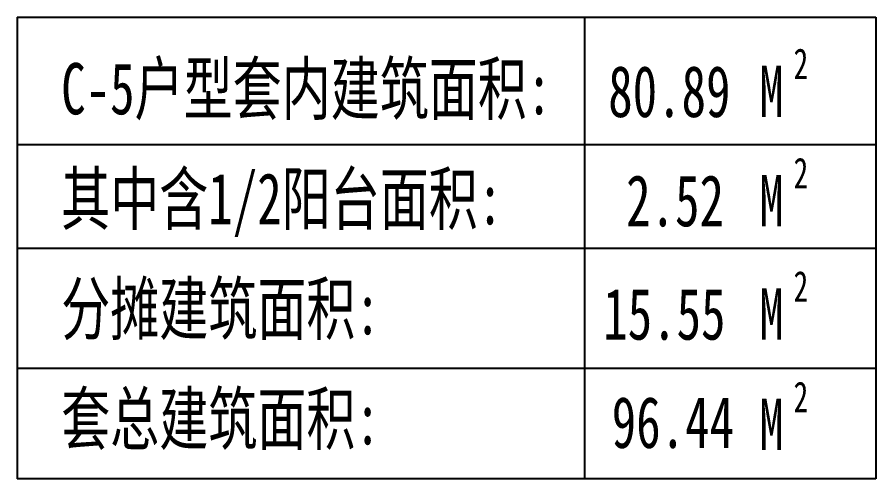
# Model space of a CAD drawing. Extents: x 5489450 to 5507450, y -448727 to -420688.
# Drawn here: x 5491475 to 5506407, y -448727 to -440697 of the extents above; entities that cross this region are included whole.
import ezdxf

# ---------------------------------------------------------------- set-up
doc = ezdxf.new("R2010")
doc.units = 0
doc.layers.add('PUB_TEXT', color=7, linetype='CONTINUOUS')
doc.styles.add('黑体', font='SIMHEI.TTF', dxfattribs={"height": 10})

# ---------------------------------------------------------------- blocks, each defined once
blk = doc.blocks.new('A$C411169D1')
at = {"layer": 'PUB_TEXT', "style": '黑体', "width": 0.7}
for s, height, p in [('2', 396, (448, 624)), ('M', 660, (7, 138))]:
    blk.add_text(s, height=height, dxfattribs=at).set_placement(p)

msp = doc.modelspace()

# ---------------------------------------------------------------- linework, layer by layer
at = {"layer": 'PUB_TEXT'}
for p, q in [((5491475, -440697), (5491475, -448727)), ((5491475, -440697), (5506407, -440697)), ((5501338, -440697), (5501338, -448727)), ((5506407, -440697), (5506407, -448727)), ((5491475, -442909), (5506407, -442909)), ((5491475, -444712), (5506407, -444712)), ((5491475, -446804), (5506407, -446804)), ((5506407, -448727), (5491475, -448727))]:
    msp.add_line(p, q, dxfattribs=at)

# ---------------------------------------------------------------- block references
at = {"layer": 'PUB_TEXT', "xscale": 1.353037508204579, "yscale": 1.353037507738918, "zscale": 1.353037507671694}
for p in [(5504370, -442619), (5504370, -444520), (5504370, -446491), (5504370, -448414)]:
    msp.add_blockref('A$C411169D1', p, dxfattribs=at)

# ---------------------------------------------------------------- texts
at = {"layer": 'PUB_TEXT', "style": '黑体', "width": 0.7}
for s, height, p in [('C-5户型套内建筑面积:', 893.14, (5492240, -442387)), ('80.89', 893.1, (5501753, -442434)), ('其中含1/2阳台面积:', 893.14, (5492240, -444301)), ('2.52', 893.1, (5502065, -444335)), ('分摊建筑面积:', 893.1, (5492240, -446214)), ('15.55', 893.1, (5501666, -446306)), ('套总建筑面积:', 893.1, (5492240, -448128)), ('96.44', 893.1, (5501814, -448190))]:
    msp.add_text(s, height=height, dxfattribs=at).set_placement(p)

doc.saveas('drawing.dxf')
